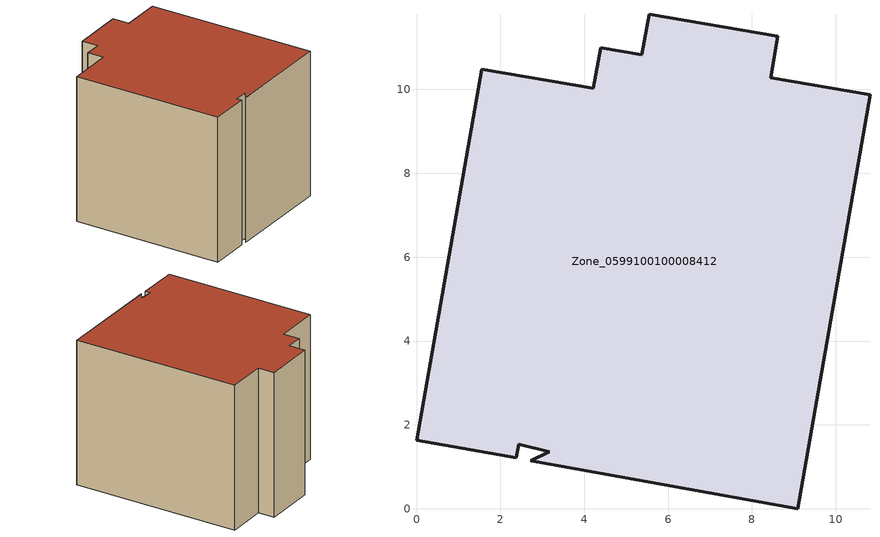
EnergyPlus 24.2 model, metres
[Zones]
Zone_0599100100008412
 floor ground (C_G): 5.37,10.83 5.55,11.79 8.61,11.27 8.45,10.27 10.82,9.88 9.1,0 2.73,1.15 3.17,1.36 2.44,1.54 2.38,1.21 0,1.64 1.56,10.48 4.22,10.03 4.39,10.99 z0
 wall outside (C_F): 9.1,0 10.82,9.88 8.45,10.27 8.61,11.27 5.55,11.79 5.37,10.83 4.39,10.99 4.22,10.03 1.56,10.48 0,1.64 2.38,1.21 2.44,1.54 3.17,1.36 2.73,1.15 9.1,0 z0:8.74
 roof outside (C_R): 3.17,1.36 2.73,1.15 9.1,0 10.82,9.88 8.45,10.27 8.61,11.27 5.55,11.79 5.37,10.83 4.39,10.99 4.22,10.03 1.56,10.48 0,1.64 2.38,1.21 2.44,1.54 z8.74
[BUILDING]
Pand.0599100100008412: North Axis=0; Terrain=City; Loads Convergence Tolerance Value=0.04; Temperature Convergence Tolerance Value=0.4; Solar Distribution=FullExterior; Maximum Number of Warmup Days=25; Minimum Number of Warmup Days=1
[Site:Location]
Rotterdam.The.Hague.AP_ZH_NLD Design_Conditions: Latitude=51.96; Longitude=4.45; Time Zone=1; Elevation=-4.5
[SITE:GROUNDTEMPERATURE:BUILDINGSURFACE]
18, 18, 18, 18, 18, 18, 18, 18, 18, 18, 18, 18
[MATERIAL] Thermal Absorptance=0.9; Solar Absorptance=0.7; Visible Absorptance=0.7
Name | Roughness | Thickness | Conductivity | Density | Specific Heat
G.D.2015-2018 | MediumSmooth | 0.15 | 0.0428571 | 540 | 1210
F.D.2015-2018 | Rough | 0.3 | 0.0666667 | 1920 | 840
R.D.2015-2018 | MediumRough | 0.2 | 0.0333333 | 1500 | 1000
[CONSTRUCTION]
C_G: G.D.2015-2018
C_F: F.D.2015-2018
C_R: R.D.2015-2018
[ZONE]
Zone_0599100100008412: Type=1; Multiplier=1; Ceiling Height=Autocalculate; Volume=Autocalculate; Floor Area=autocalculate; Part of Total Floor Area=Yes
[ZONEINFILTRATION:DESIGNFLOWRATE]
Infil_Zone_0599100100008412: Zone or ZoneList or Space or SpaceList=Zone_0599100100008412; Schedule=AlwaysOn; Design Flow Rate Calculation Method=Flow/Area; Flow Rate per Floor Area=0.0021; Constant Term Coefficient=1; Temperature Term Coefficient=0; Velocity Term Coefficient=0; Velocity Squared Term Coefficient=0
[HVACTEMPLATE:ZONE:IDEALLOADSAIRSYSTEM]
Zone_0599100100008412: Maximum Heating Supply Air Temperature=50; Minimum Cooling Supply Air Temperature=13; Maximum Heating Supply Air Humidity Ratio=0.0156; Minimum Cooling Supply Air Humidity Ratio=0.0077; Heating Limit=NoLimit; Cooling Limit=NoLimit; Dehumidification Control Type=ConstantSensibleHeatRatio; Cooling Sensible Heat Ratio=0.7; Dehumidification Setpoint=60; Humidification Control Type=None; Humidification Setpoint=30; Outdoor Air Method=None; Outdoor Air Flow Rate per Person=0.00944; Outdoor Air Flow Rate per Zone Floor Area=0; Outdoor Air Flow Rate per Zone=0; Demand Controlled Ventilation Type=None; Outdoor Air Economizer Type=NoEconomizer; Heat Recovery Type=None; Sensible Heat Recovery Effectiveness=0.7; Latent Heat Recovery Effectiveness=0.65
[ZONECONTROL:THERMOSTAT]
ThermostatControl_Zone_0599100100008412: Zone or ZoneList=Zone_0599100100008412; Control Type Schedule=DualSetpointControlType; Control 1=Thermostat_Zone_0599100100008412; Temperature Difference Between Cutout And Setpoint=0
[THERMOSTATSETPOINT:DUALSETPOINT]
Thermostat_Zone_0599100100008412: Heating Setpoint Temperature Schedule=HeatingSetpoint_Zone_0599100100008412; Cooling Setpoint Temperature Schedule=CoolingSetpoint_Zone_0599100100008412
[SCHEDULE:COMPACT]
HeatingSetpoint_Zone_0599100100008412: Through: 12/31, For: AllDays, Until: 24:00, 21
CoolingSetpoint_Zone_0599100100008412: Through: 12/31, For: AllDays, Until: 24:00, 24
DualSetpointControlType: Through: 12/31, For: AllDays, Until: 24:00, 4
AlwaysOn: Through: 12/31, For: AllDays, Until: 24:00, 1
